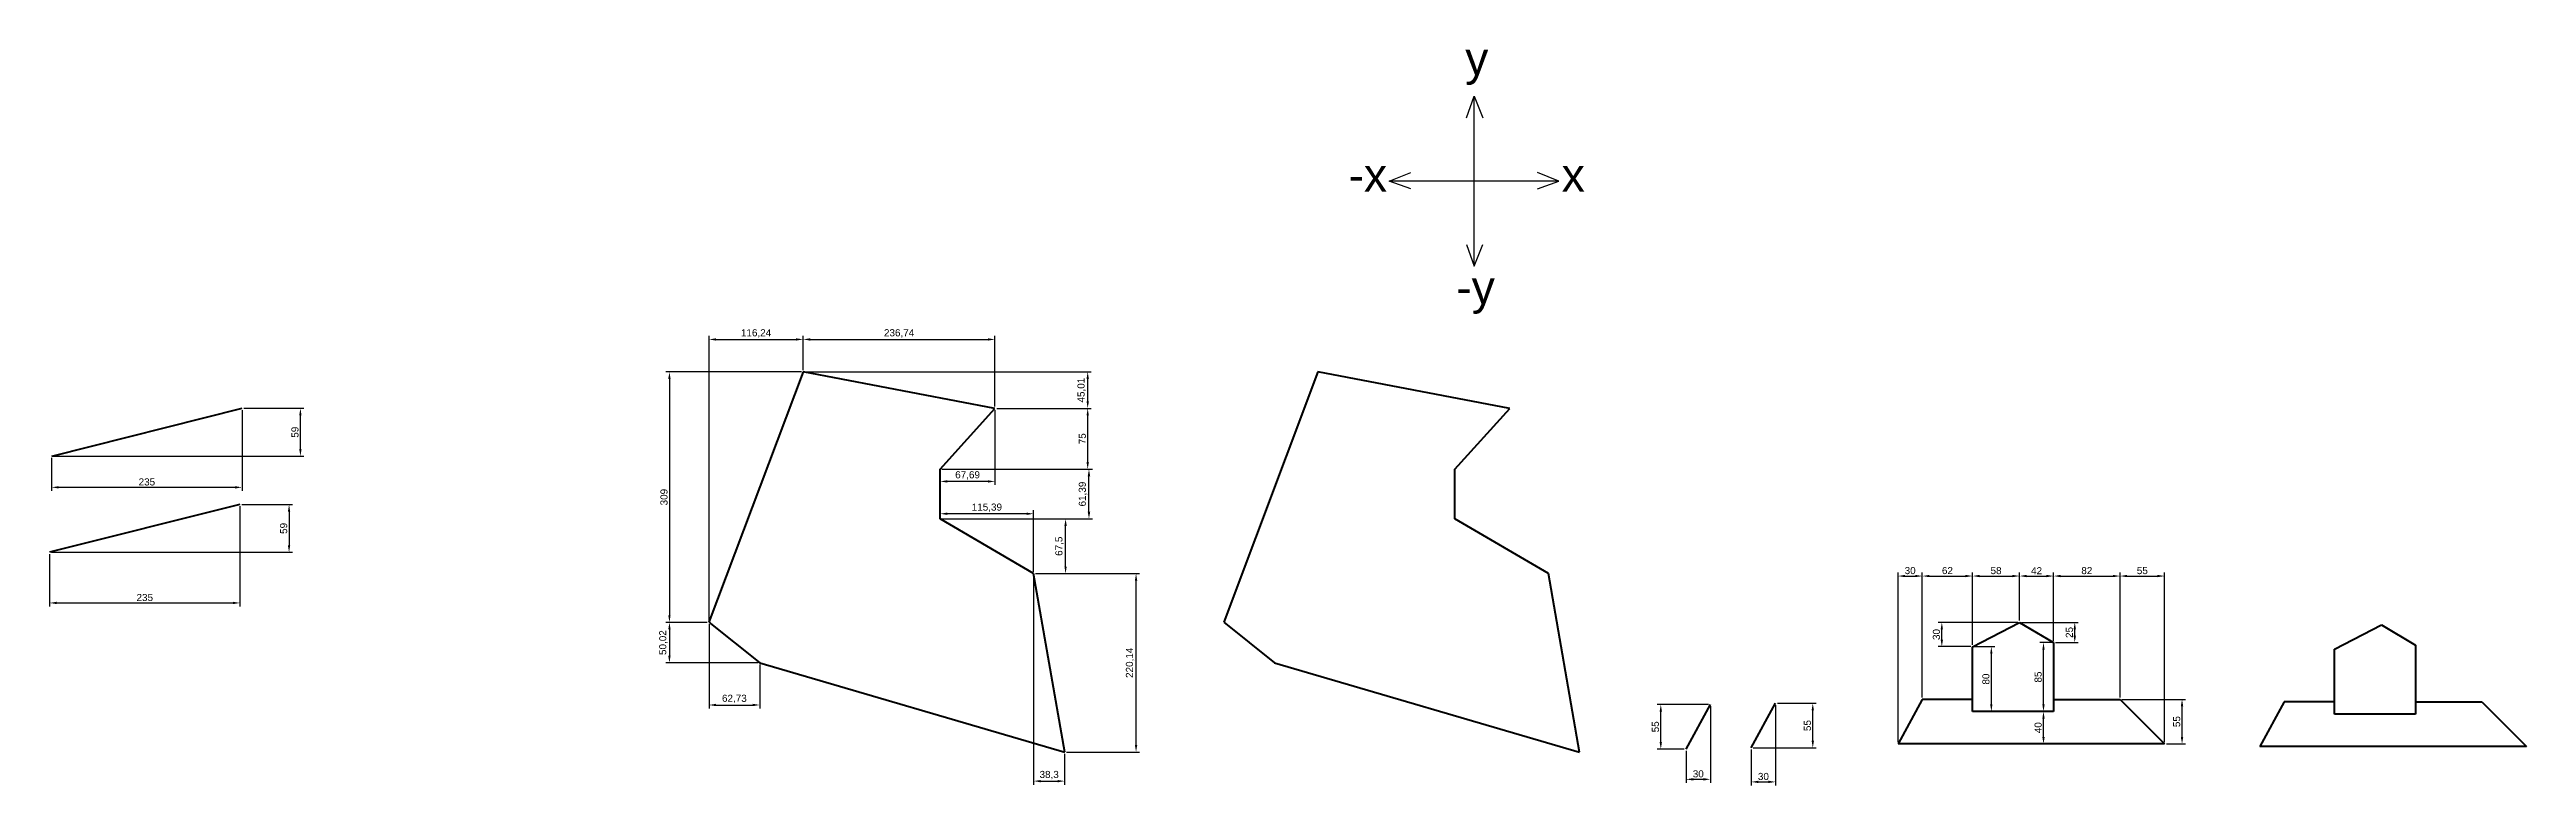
# Model space of a CAD drawing. Header units: centimetres. Extents: x 364 to 3420, y -137 to 771.
import ezdxf

# ---------------------------------------------------------------- set-up
doc = ezdxf.new("R2010")
doc.units = ezdxf.units.CM
doc.layers.add('010-FORT', color=82, linetype='Continuous', lineweight=40)
doc.layers.add('086-Annotations', color=120, linetype='Continuous', lineweight=30)
doc.layers.add('085-Cotation', color=7, linetype='Continuous', lineweight=9, true_color=0xeb1414)
doc.styles.get("Standard").update_dxf_attribs({"font": 'arial.ttf'})
doc.dimstyles.new('ISO-25-SD', dxfattribs={"dimscale": 3.5, "dimtxt": 2.5, "dimasz": 2.5, "dimexe": 1.25, "dimexo": 0.625, "dimtad": 1, "dimtxsty": 'Standard', "dimcen": 2.5, "dimclrt": 7, "dimadec": 0, "dimazin": 0, "dimtfac": 1, "dimtmove": 0, "dimatfit": 3, "dimfxl": 1, "dimarcsym": 0})

# ---------------------------------------------------------------- blocks, each defined once
blk = doc.blocks.new('*D2')
at = {"layer": '085-Cotation', "color": 0, "lineweight": -2, "transparency": 16777216}
for p, q in [((1580.3, 124), (1708.9, 124)), ((1704.5, -87.4), (1704.5, 115.3)), ((1618.6, -96.1), (1708.9, -96.1))]:
    blk.add_line(p, q, dxfattribs=at)
at = {"layer": '085-Cotation', "color": 0, "transparency": 16777216}
for points in [[(1703.1, 115.3), (1706, 115.3), (1704.5, 124)], [(1703.1, -87.4), (1706, -87.4), (1704.5, -96.1)]]:
    blk.add_solid(points, dxfattribs=at)
at = {"layer": 'Defpoints', "color": 0, "transparency": 16777216}
for p in [(1578.1, 124), (1704.5, 124), (1616.4, -96.1)]:
    blk.add_point(p, dxfattribs=at)
at = {"layer": '085-Cotation', "color": 7, "transparency": 16777216, "insert": (1697.1, 14), "char_height": 8.75, "attachment_point": 5, "rotation": 90}
blk.add_mtext('220,14', dxfattribs=at)
blk = doc.blocks.new('*D3')
at = {"layer": '085-Cotation', "color": 0, "lineweight": -2, "transparency": 16777216}
for p, q in [((1464.9, 191.5), (1621.9, 191.5)), ((1617.5, 132.8), (1617.5, 182.8)), ((1580.3, 124), (1621.9, 124))]:
    blk.add_line(p, q, dxfattribs=at)
at = {"layer": '085-Cotation', "color": 0, "transparency": 16777216}
for points in [[(1616.1, 182.8), (1619, 182.8), (1617.5, 191.5)], [(1616.1, 132.8), (1619, 132.8), (1617.5, 124)]]:
    blk.add_solid(points, dxfattribs=at)
at = {"layer": 'Defpoints', "color": 0, "transparency": 16777216}
for p in [(1462.7, 191.5), (1617.5, 191.5), (1578.1, 124)]:
    blk.add_point(p, dxfattribs=at)
at = {"layer": '085-Cotation', "color": 7, "transparency": 16777216, "insert": (1610.1, 157.8), "char_height": 8.75, "attachment_point": 5, "rotation": 90}
blk.add_mtext('67,5', dxfattribs=at)
blk = doc.blocks.new('*D4')
at = {"layer": '085-Cotation', "color": 0, "lineweight": -2, "transparency": 16777216}
for p, q in [((1464.9, 252.9), (1650.8, 252.9)), ((1646.4, 200.3), (1646.4, 244.2)), ((1464.9, 191.5), (1650.8, 191.5))]:
    blk.add_line(p, q, dxfattribs=at)
at = {"layer": '085-Cotation', "color": 0, "transparency": 16777216}
for points in [[(1644.9, 244.2), (1647.9, 244.2), (1646.4, 252.9)], [(1644.9, 200.3), (1647.9, 200.3), (1646.4, 191.5)]]:
    blk.add_solid(points, dxfattribs=at)
at = {"layer": 'Defpoints', "color": 0, "transparency": 16777216}
for p in [(1462.7, 252.9), (1646.4, 252.9), (1462.7, 191.5)]:
    blk.add_point(p, dxfattribs=at)
at = {"layer": '085-Cotation', "color": 7, "transparency": 16777216, "insert": (1639, 222.2), "char_height": 8.75, "attachment_point": 5, "rotation": 90}
blk.add_mtext('61,39', dxfattribs=at)
blk = doc.blocks.new('*D5')
at = {"layer": '085-Cotation', "color": 0, "lineweight": -2, "transparency": 16777216}
for p, q in [((1532.6, 327.9), (1649.2, 327.9)), ((1644.8, 261.7), (1644.8, 319.2)), ((1464.9, 252.9), (1649.2, 252.9))]:
    blk.add_line(p, q, dxfattribs=at)
at = {"layer": '085-Cotation', "color": 0, "transparency": 16777216}
for points in [[(1643.4, 319.2), (1646.3, 319.2), (1644.8, 327.9)], [(1643.4, 261.7), (1646.3, 261.7), (1644.8, 252.9)]]:
    blk.add_solid(points, dxfattribs=at)
at = {"layer": 'Defpoints', "color": 0, "transparency": 16777216}
for p in [(1530.4, 327.9), (1644.8, 327.9), (1462.7, 252.9)]:
    blk.add_point(p, dxfattribs=at)
at = {"layer": '085-Cotation', "color": 7, "transparency": 16777216, "insert": (1638.2, 290.4), "char_height": 8.75, "attachment_point": 5, "rotation": 90}
blk.add_mtext('75', dxfattribs=at)
blk = doc.blocks.new('*D6')
at = {"layer": '085-Cotation', "color": 0, "lineweight": -2, "transparency": 16777216}
for p, q in [((1295.9, 372.9), (1649.2, 372.9)), ((1644.8, 336.7), (1644.8, 364.2)), ((1532.6, 327.9), (1649.2, 327.9))]:
    blk.add_line(p, q, dxfattribs=at)
at = {"layer": '085-Cotation', "color": 0, "transparency": 16777216}
for points in [[(1643.4, 364.2), (1646.3, 364.2), (1644.8, 372.9)], [(1643.4, 336.7), (1646.3, 336.7), (1644.8, 327.9)]]:
    blk.add_solid(points, dxfattribs=at)
at = {"layer": 'Defpoints', "color": 0, "transparency": 16777216}
for p in [(1293.7, 372.9), (1644.8, 372.9), (1530.4, 327.9)]:
    blk.add_point(p, dxfattribs=at)
at = {"layer": '085-Cotation', "color": 7, "transparency": 16777216, "insert": (1637.4, 350.4), "char_height": 8.75, "attachment_point": 5, "rotation": 90}
blk.add_mtext('45,01', dxfattribs=at)
blk = doc.blocks.new('*D7')
at = {"layer": '085-Cotation', "color": 0, "lineweight": -2, "transparency": 16777216}
for p, q in [((1291.5, 372.9), (1124.3, 372.9)), ((1128.7, 364.2), (1128.7, 72.7)), ((1175.3, 63.9), (1124.3, 63.9))]:
    blk.add_line(p, q, dxfattribs=at)
at = {"layer": '085-Cotation', "color": 0, "transparency": 16777216}
for points in [[(1127.2, 364.2), (1130.1, 364.2), (1128.7, 372.9)], [(1127.2, 72.7), (1130.1, 72.7), (1128.7, 63.9)]]:
    blk.add_solid(points, dxfattribs=at)
at = {"layer": 'Defpoints', "color": 0, "transparency": 16777216}
for p in [(1293.7, 372.9), (1128.7, 63.9), (1177.5, 63.9)]:
    blk.add_point(p, dxfattribs=at)
at = {"layer": '085-Cotation', "color": 7, "transparency": 16777216, "insert": (1122, 218.4), "char_height": 8.75, "attachment_point": 5, "rotation": 90}
blk.add_mtext('309', dxfattribs=at)
blk = doc.blocks.new('*D8')
at = {"layer": '085-Cotation', "color": 0, "lineweight": -2, "transparency": 16777216}
for p, q in [((1177.5, 66.1), (1177.5, 417.3)), ((1186.2, 413), (1284.9, 413)), ((1293.7, 375.1), (1293.7, 417.3))]:
    blk.add_line(p, q, dxfattribs=at)
at = {"layer": '085-Cotation', "color": 0, "transparency": 16777216}
for points in [[(1186.2, 414.4), (1186.2, 411.5), (1177.5, 413)], [(1284.9, 414.4), (1284.9, 411.5), (1293.7, 413)]]:
    blk.add_solid(points, dxfattribs=at)
at = {"layer": 'Defpoints', "color": 0, "transparency": 16777216}
for p in [(1293.7, 413), (1293.7, 372.9), (1177.5, 63.9)]:
    blk.add_point(p, dxfattribs=at)
at = {"layer": '085-Cotation', "color": 7, "transparency": 16777216, "insert": (1235.6, 420.4), "char_height": 8.75, "attachment_point": 5}
blk.add_mtext('116,24', dxfattribs=at)
blk = doc.blocks.new('*D9')
at = {"layer": '085-Cotation', "color": 0, "lineweight": -2, "transparency": 16777216}
for p, q in [((1293.7, 375.1), (1293.7, 417.3)), ((1302.4, 413), (1521.7, 413)), ((1530.4, 330.1), (1530.4, 417.3))]:
    blk.add_line(p, q, dxfattribs=at)
at = {"layer": '085-Cotation', "color": 0, "transparency": 16777216}
for points in [[(1302.4, 414.4), (1302.4, 411.5), (1293.7, 413)], [(1521.7, 414.4), (1521.7, 411.5), (1530.4, 413)]]:
    blk.add_solid(points, dxfattribs=at)
at = {"layer": 'Defpoints', "color": 0, "transparency": 16777216}
for p in [(1530.4, 413), (1293.7, 372.9), (1530.4, 327.9)]:
    blk.add_point(p, dxfattribs=at)
at = {"layer": '085-Cotation', "color": 7, "transparency": 16777216, "insert": (1412.1, 420.4), "char_height": 8.75, "attachment_point": 5}
blk.add_mtext('236,74', dxfattribs=at)
blk = doc.blocks.new('*D10')
at = {"layer": '085-Cotation', "color": 0, "lineweight": -2, "transparency": 16777216}
for p, q in [((1530.4, 325.7), (1530.4, 233.4)), ((1462.7, 250.7), (1462.7, 233.4)), ((1521.7, 237.8), (1471.5, 237.8))]:
    blk.add_line(p, q, dxfattribs=at)
at = {"layer": '085-Cotation', "color": 0, "transparency": 16777216}
for points in [[(1471.5, 239.2), (1471.5, 236.3), (1462.7, 237.8)], [(1521.7, 239.2), (1521.7, 236.3), (1530.4, 237.8)]]:
    blk.add_solid(points, dxfattribs=at)
at = {"layer": 'Defpoints', "color": 0, "transparency": 16777216}
for p in [(1530.4, 327.9), (1462.7, 252.9), (1462.7, 237.8)]:
    blk.add_point(p, dxfattribs=at)
at = {"layer": '085-Cotation', "color": 7, "transparency": 16777216, "insert": (1496.6, 245.2), "char_height": 8.75, "attachment_point": 5}
blk.add_mtext('67,69', dxfattribs=at)
blk = doc.blocks.new('*D11')
at = {"layer": '085-Cotation', "color": 0, "lineweight": -2, "transparency": 16777216}
for p, q in [((1462.7, 193.7), (1462.7, 202.3)), ((1569.4, 197.9), (1471.5, 197.9)), ((1578.1, 126.2), (1578.1, 202.3))]:
    blk.add_line(p, q, dxfattribs=at)
at = {"layer": '085-Cotation', "color": 0, "transparency": 16777216}
for points in [[(1471.5, 199.3), (1471.5, 196.4), (1462.7, 197.9)], [(1569.4, 199.3), (1569.4, 196.4), (1578.1, 197.9)]]:
    blk.add_solid(points, dxfattribs=at)
at = {"layer": 'Defpoints', "color": 0, "transparency": 16777216}
for p in [(1462.7, 197.9), (1462.7, 191.5), (1578.1, 124)]:
    blk.add_point(p, dxfattribs=at)
at = {"layer": '085-Cotation', "color": 7, "transparency": 16777216, "insert": (1520.4, 205.3), "char_height": 8.75, "attachment_point": 5}
blk.add_mtext('115,39', dxfattribs=at)
blk = doc.blocks.new('*D12')
at = {"layer": '085-Cotation', "color": 0, "lineweight": -2, "transparency": 16777216}
for p, q in [((1578.1, 121.8), (1578.1, -136.4)), ((1616.4, -98.3), (1616.4, -136.4)), ((1586.9, -132), (1607.7, -132))]:
    blk.add_line(p, q, dxfattribs=at)
at = {"layer": '085-Cotation', "color": 0, "transparency": 16777216}
for points in [[(1586.9, -130.6), (1586.9, -133.5), (1578.1, -132)], [(1607.7, -130.6), (1607.7, -133.5), (1616.4, -132)]]:
    blk.add_solid(points, dxfattribs=at)
at = {"layer": 'Defpoints', "color": 0, "transparency": 16777216}
for p in [(1578.1, 124), (1616.4, -96.1), (1616.4, -132)]:
    blk.add_point(p, dxfattribs=at)
at = {"layer": '085-Cotation', "color": 7, "transparency": 16777216, "insert": (1597.3, -124.6), "char_height": 8.75, "attachment_point": 5}
blk.add_mtext('38,3', dxfattribs=at)
blk = doc.blocks.new('*D13')
at = {"layer": '085-Cotation', "color": 0, "lineweight": -2, "transparency": 16777216}
for p, q in [((2644.8, -83.9), (2644.8, 125.4)), ((2674.8, -28.9), (2674.8, 125.4)), ((2653.5, 121), (2666, 121))]:
    blk.add_line(p, q, dxfattribs=at)
at = {"layer": '085-Cotation', "color": 0, "transparency": 16777216}
for points in [[(2653.5, 122.5), (2653.5, 119.6), (2644.8, 121)], [(2666, 122.5), (2666, 119.6), (2674.8, 121)]]:
    blk.add_solid(points, dxfattribs=at)
at = {"layer": 'Defpoints', "color": 0, "transparency": 16777216}
for p in [(2674.8, 121), (2674.8, -31.1), (2644.8, -86.1)]:
    blk.add_point(p, dxfattribs=at)
at = {"layer": '085-Cotation', "color": 7, "transparency": 16777216, "insert": (2659.8, 127.7), "char_height": 8.75, "attachment_point": 5}
blk.add_mtext('30', dxfattribs=at)
blk = doc.blocks.new('*D14')
at = {"layer": '085-Cotation', "color": 0, "lineweight": -2, "transparency": 16777216}
for p, q in [((2834.6, -46.1), (2820, -46.1)), ((2824.3, -77.4), (2824.3, -54.9)), ((2971.6, -86.1), (2820, -86.1))]:
    blk.add_line(p, q, dxfattribs=at)
at = {"layer": '085-Cotation', "color": 0, "transparency": 16777216}
for points in [[(2822.9, -54.9), (2825.8, -54.9), (2824.3, -46.1)], [(2822.9, -77.4), (2825.8, -77.4), (2824.3, -86.1)]]:
    blk.add_solid(points, dxfattribs=at)
at = {"layer": 'Defpoints', "color": 0, "transparency": 16777216}
for p in [(2824.3, -46.1), (2836.8, -46.1), (2973.8, -86.1)]:
    blk.add_point(p, dxfattribs=at)
at = {"layer": '085-Cotation', "color": 7, "transparency": 16777216, "insert": (2817.7, -66.1), "char_height": 8.75, "attachment_point": 5, "rotation": 90}
blk.add_mtext('40', dxfattribs=at)
blk = doc.blocks.new('*D15')
at = {"layer": '085-Cotation', "color": 0, "lineweight": -2, "transparency": 16777216}
for p, q in [((2921, -31.1), (2999.7, -31.1)), ((2995.3, -77.4), (2995.3, -39.9)), ((2976, -86.1), (2999.7, -86.1))]:
    blk.add_line(p, q, dxfattribs=at)
at = {"layer": '085-Cotation', "color": 0, "transparency": 16777216}
for points in [[(2993.8, -39.9), (2996.8, -39.9), (2995.3, -31.1)], [(2993.8, -77.4), (2996.8, -77.4), (2995.3, -86.1)]]:
    blk.add_solid(points, dxfattribs=at)
at = {"layer": 'Defpoints', "color": 0, "transparency": 16777216}
for p in [(2918.8, -31.1), (2995.3, -31.1), (2973.8, -86.1)]:
    blk.add_point(p, dxfattribs=at)
at = {"layer": '085-Cotation', "color": 7, "transparency": 16777216, "insert": (2988.7, -58.6), "char_height": 8.75, "attachment_point": 5, "rotation": 90}
blk.add_mtext('55', dxfattribs=at)
blk = doc.blocks.new('*D16')
at = {"layer": '085-Cotation', "color": 0, "lineweight": -2, "transparency": 16777216}
for p, q in [((2834.6, 38.9), (2820, 38.9)), ((2824.3, -37.4), (2824.3, 30.1)), ((2834.6, -46.1), (2820, -46.1))]:
    blk.add_line(p, q, dxfattribs=at)
at = {"layer": '085-Cotation', "color": 0, "transparency": 16777216}
for points in [[(2822.9, 30.1), (2825.8, 30.1), (2824.3, 38.9)], [(2822.9, -37.4), (2825.8, -37.4), (2824.3, -46.1)]]:
    blk.add_solid(points, dxfattribs=at)
at = {"layer": 'Defpoints', "color": 0, "transparency": 16777216}
for p in [(2824.3, 38.9), (2836.8, 38.9), (2836.8, -46.1)]:
    blk.add_point(p, dxfattribs=at)
at = {"layer": '085-Cotation', "color": 7, "transparency": 16777216, "insert": (2817.7, -3.6), "char_height": 8.75, "attachment_point": 5, "rotation": 90}
blk.add_mtext('85', dxfattribs=at)
blk = doc.blocks.new('*D17')
at = {"layer": '085-Cotation', "color": 0, "lineweight": -2, "transparency": 16777216}
for p, q in [((2797, 63.9), (2867.3, 63.9)), ((2839, 38.9), (2867.3, 38.9)), ((2862.9, 47.6), (2862.9, 55.1))]:
    blk.add_line(p, q, dxfattribs=at)
at = {"layer": '085-Cotation', "color": 0, "transparency": 16777216}
for points in [[(2861.5, 55.1), (2864.4, 55.1), (2862.9, 63.9)], [(2861.5, 47.6), (2864.4, 47.6), (2862.9, 38.9)]]:
    blk.add_solid(points, dxfattribs=at)
at = {"layer": 'Defpoints', "color": 0, "transparency": 16777216}
for p in [(2794.8, 63.9), (2862.9, 63.9), (2836.8, 38.9)]:
    blk.add_point(p, dxfattribs=at)
at = {"layer": '085-Cotation', "color": 7, "transparency": 16777216, "insert": (2856.3, 51.4), "char_height": 8.75, "attachment_point": 5, "rotation": 90}
blk.add_mtext('25', dxfattribs=at)
blk = doc.blocks.new('*D18')
at = {"layer": '085-Cotation', "color": 0, "lineweight": -2, "transparency": 16777216}
for p, q in [((2674.8, -28.9), (2674.8, 125.4)), ((2736.8, 36.1), (2736.8, 125.4)), ((2683.5, 121), (2728, 121))]:
    blk.add_line(p, q, dxfattribs=at)
at = {"layer": '085-Cotation', "color": 0, "transparency": 16777216}
for points in [[(2683.5, 122.5), (2683.5, 119.6), (2674.8, 121)], [(2728, 122.5), (2728, 119.6), (2736.8, 121)]]:
    blk.add_solid(points, dxfattribs=at)
at = {"layer": 'Defpoints', "color": 0, "transparency": 16777216}
for p in [(2736.8, 121), (2736.8, 33.9), (2674.8, -31.1)]:
    blk.add_point(p, dxfattribs=at)
at = {"layer": '085-Cotation', "color": 7, "transparency": 16777216, "insert": (2705.8, 127.7), "char_height": 8.75, "attachment_point": 5}
blk.add_mtext('62', dxfattribs=at)
blk = doc.blocks.new('*D19')
at = {"layer": '085-Cotation', "color": 0, "lineweight": -2, "transparency": 16777216}
for p, q in [((2736.8, 36.1), (2736.8, 125.4)), ((2794.8, 66.1), (2794.8, 125.4)), ((2745.5, 121), (2786, 121))]:
    blk.add_line(p, q, dxfattribs=at)
at = {"layer": '085-Cotation', "color": 0, "transparency": 16777216}
for points in [[(2745.5, 122.5), (2745.5, 119.6), (2736.8, 121)], [(2786, 122.5), (2786, 119.6), (2794.8, 121)]]:
    blk.add_solid(points, dxfattribs=at)
at = {"layer": 'Defpoints', "color": 0, "transparency": 16777216}
for p in [(2794.8, 121), (2794.8, 63.9), (2736.8, 33.9)]:
    blk.add_point(p, dxfattribs=at)
at = {"layer": '085-Cotation', "color": 7, "transparency": 16777216, "insert": (2765.8, 127.7), "char_height": 8.75, "attachment_point": 5}
blk.add_mtext('58', dxfattribs=at)
blk = doc.blocks.new('*D20')
at = {"layer": '085-Cotation', "color": 0, "lineweight": -2, "transparency": 16777216}
for p, q in [((2794.8, 66.1), (2794.8, 125.4)), ((2836.8, 41.1), (2836.8, 125.4)), ((2803.5, 121), (2828, 121))]:
    blk.add_line(p, q, dxfattribs=at)
at = {"layer": '085-Cotation', "color": 0, "transparency": 16777216}
for points in [[(2803.5, 122.5), (2803.5, 119.6), (2794.8, 121)], [(2828, 122.5), (2828, 119.6), (2836.8, 121)]]:
    blk.add_solid(points, dxfattribs=at)
at = {"layer": 'Defpoints', "color": 0, "transparency": 16777216}
for p in [(2836.8, 121), (2794.8, 63.9), (2836.8, 38.9)]:
    blk.add_point(p, dxfattribs=at)
at = {"layer": '085-Cotation', "color": 7, "transparency": 16777216, "insert": (2815.8, 127.6), "char_height": 8.75, "attachment_point": 5}
blk.add_mtext('42', dxfattribs=at)
blk = doc.blocks.new('*D21')
at = {"layer": '085-Cotation', "color": 0, "lineweight": -2, "transparency": 16777216}
for p, q in [((2836.8, 41.1), (2836.8, 125.4)), ((2918.8, -28.9), (2918.8, 125.4)), ((2845.5, 121), (2910, 121))]:
    blk.add_line(p, q, dxfattribs=at)
at = {"layer": '085-Cotation', "color": 0, "transparency": 16777216}
for points in [[(2845.5, 122.5), (2845.5, 119.6), (2836.8, 121)], [(2910, 122.5), (2910, 119.6), (2918.8, 121)]]:
    blk.add_solid(points, dxfattribs=at)
at = {"layer": 'Defpoints', "color": 0, "transparency": 16777216}
for p in [(2918.8, 121), (2836.8, 38.9), (2918.8, -31.1)]:
    blk.add_point(p, dxfattribs=at)
at = {"layer": '085-Cotation', "color": 7, "transparency": 16777216, "insert": (2877.8, 127.7), "char_height": 8.75, "attachment_point": 5}
blk.add_mtext('82', dxfattribs=at)
blk = doc.blocks.new('*D22')
at = {"layer": '085-Cotation', "color": 0, "lineweight": -2, "transparency": 16777216}
for p, q in [((2918.8, -28.9), (2918.8, 125.4)), ((2973.8, -83.9), (2973.8, 125.4)), ((2927.5, 121), (2965, 121))]:
    blk.add_line(p, q, dxfattribs=at)
at = {"layer": '085-Cotation', "color": 0, "transparency": 16777216}
for points in [[(2927.5, 122.5), (2927.5, 119.6), (2918.8, 121)], [(2965, 122.5), (2965, 119.6), (2973.8, 121)]]:
    blk.add_solid(points, dxfattribs=at)
at = {"layer": 'Defpoints', "color": 0, "transparency": 16777216}
for p in [(2973.8, 121), (2918.8, -31.1), (2973.8, -86.1)]:
    blk.add_point(p, dxfattribs=at)
at = {"layer": '085-Cotation', "color": 7, "transparency": 16777216, "insert": (2946.3, 127.7), "char_height": 8.75, "attachment_point": 5}
blk.add_mtext('55', dxfattribs=at)
blk = doc.blocks.new('*D23')
at = {"layer": '085-Cotation', "color": 0, "lineweight": -2, "transparency": 16777216}
for p, q in [((2792.6, 63.9), (2694.5, 63.9)), ((2734.6, 33.9), (2694.5, 33.9)), ((2698.9, 42.6), (2698.9, 55.1))]:
    blk.add_line(p, q, dxfattribs=at)
at = {"layer": '085-Cotation', "color": 0, "transparency": 16777216}
for points in [[(2697.4, 55.1), (2700.3, 55.1), (2698.9, 63.9)], [(2697.4, 42.6), (2700.3, 42.6), (2698.9, 33.9)]]:
    blk.add_solid(points, dxfattribs=at)
at = {"layer": 'Defpoints', "color": 0, "transparency": 16777216}
for p in [(2698.9, 63.9), (2794.8, 63.9), (2736.8, 33.9)]:
    blk.add_point(p, dxfattribs=at)
at = {"layer": '085-Cotation', "color": 7, "transparency": 16777216, "insert": (2692.2, 48.9), "char_height": 8.75, "attachment_point": 5, "rotation": 90}
blk.add_mtext('30', dxfattribs=at)
blk = doc.blocks.new('*D24')
at = {"layer": '085-Cotation', "color": 0, "lineweight": -2, "transparency": 16777216}
for p, q in [((2739, 33.9), (2764.4, 33.9)), ((2760, -37.4), (2760, 25.1)), ((2739, -46.1), (2764.4, -46.1))]:
    blk.add_line(p, q, dxfattribs=at)
at = {"layer": '085-Cotation', "color": 0, "transparency": 16777216}
for points in [[(2758.5, 25.1), (2761.4, 25.1), (2760, 33.9)], [(2758.5, -37.4), (2761.4, -37.4), (2760, -46.1)]]:
    blk.add_solid(points, dxfattribs=at)
at = {"layer": 'Defpoints', "color": 0, "transparency": 16777216}
for p in [(2736.8, 33.9), (2760, 33.9), (2736.8, -46.1)]:
    blk.add_point(p, dxfattribs=at)
at = {"layer": '085-Cotation', "color": 7, "transparency": 16777216, "insert": (2753.3, -6.1), "char_height": 8.75, "attachment_point": 5, "rotation": 90}
blk.add_mtext('80', dxfattribs=at)
blk = doc.blocks.new('*D25')
at = {"layer": '085-Cotation', "color": 0, "lineweight": -2, "transparency": 16777216}
for p, q in [((1175.3, 63.9), (1124.3, 63.9)), ((1128.7, 55.2), (1128.7, 22.7)), ((1238, 13.9), (1124.3, 13.9))]:
    blk.add_line(p, q, dxfattribs=at)
at = {"layer": '085-Cotation', "color": 0, "transparency": 16777216}
for points in [[(1127.2, 55.2), (1130.1, 55.2), (1128.7, 63.9)], [(1127.2, 22.7), (1130.1, 22.7), (1128.7, 13.9)]]:
    blk.add_solid(points, dxfattribs=at)
at = {"layer": 'Defpoints', "color": 0, "transparency": 16777216}
for p in [(1177.5, 63.9), (1128.7, 13.9), (1240.2, 13.9)]:
    blk.add_point(p, dxfattribs=at)
at = {"layer": '085-Cotation', "color": 7, "transparency": 16777216, "insert": (1121.2, 38.9), "char_height": 8.75, "attachment_point": 5, "rotation": 90}
blk.add_mtext('50,02', dxfattribs=at)
blk = doc.blocks.new('*D26')
at = {"layer": '085-Cotation', "color": 0, "lineweight": -2, "transparency": 16777216}
for p, q in [((1177.5, 61.7), (1177.5, -42.4)), ((1240.2, 11.7), (1240.2, -42.4)), ((1186.2, -38.1), (1231.4, -38.1))]:
    blk.add_line(p, q, dxfattribs=at)
at = {"layer": '085-Cotation', "color": 0, "transparency": 16777216}
for points in [[(1186.2, -36.6), (1186.2, -39.5), (1177.5, -38.1)], [(1231.4, -36.6), (1231.4, -39.5), (1240.2, -38.1)]]:
    blk.add_solid(points, dxfattribs=at)
at = {"layer": 'Defpoints', "color": 0, "transparency": 16777216}
for p in [(1177.5, 63.9), (1240.2, 13.9), (1240.2, -38.1)]:
    blk.add_point(p, dxfattribs=at)
at = {"layer": '085-Cotation', "color": 7, "transparency": 16777216, "insert": (1208.8, -30.6), "char_height": 8.75, "attachment_point": 5}
blk.add_mtext('62,73', dxfattribs=at)
blk = doc.blocks.new('*D28')
at = {"layer": '085-Cotation', "color": 0, "lineweight": -2, "transparency": 16777216}
for p, q in [((598.7, 207.1), (598.7, 83.5)), ((363.7, 148.1), (363.7, 83.5)), ((372.4, 87.8), (589.9, 87.8))]:
    blk.add_line(p, q, dxfattribs=at)
at = {"layer": '085-Cotation', "color": 0, "transparency": 16777216}
for points in [[(372.4, 89.3), (372.4, 86.4), (363.7, 87.8)], [(589.9, 89.3), (589.9, 86.4), (598.7, 87.8)]]:
    blk.add_solid(points, dxfattribs=at)
at = {"layer": 'Defpoints', "color": 0, "transparency": 16777216}
for p in [(598.7, 209.3), (363.7, 150.3), (598.7, 87.8)]:
    blk.add_point(p, dxfattribs=at)
at = {"layer": '085-Cotation', "color": 7, "transparency": 16777216, "insert": (481.2, 94.5), "char_height": 8.75, "attachment_point": 5}
blk.add_mtext('235', dxfattribs=at)
blk = doc.blocks.new('*D29')
at = {"layer": '085-Cotation', "color": 0, "lineweight": -2, "transparency": 16777216}
for p, q in [((600.9, 209.3), (663.6, 209.3)), ((659.3, 200.5), (659.3, 159)), ((365.9, 150.3), (663.6, 150.3))]:
    blk.add_line(p, q, dxfattribs=at)
at = {"layer": '085-Cotation', "color": 0, "transparency": 16777216}
for points in [[(657.8, 200.5), (660.7, 200.5), (659.3, 209.3)], [(657.8, 159), (660.7, 159), (659.3, 150.3)]]:
    blk.add_solid(points, dxfattribs=at)
at = {"layer": 'Defpoints', "color": 0, "transparency": 16777216}
for p in [(598.7, 209.3), (363.7, 150.3), (659.3, 150.3)]:
    blk.add_point(p, dxfattribs=at)
at = {"layer": '085-Cotation', "color": 7, "transparency": 16777216, "insert": (652.6, 179.8), "char_height": 8.75, "attachment_point": 5, "rotation": 90}
blk.add_mtext('59', dxfattribs=at)
blk = doc.blocks.new('*D30')
at = {"layer": '085-Cotation', "color": 0, "lineweight": -2, "transparency": 16777216}
for p, q in [((601.3, 325.9), (601.3, 226.1)), ((366.3, 266.9), (366.3, 226.1)), ((375.1, 230.5), (592.6, 230.5))]:
    blk.add_line(p, q, dxfattribs=at)
at = {"layer": '085-Cotation', "color": 0, "transparency": 16777216}
for points in [[(375.1, 231.9), (375.1, 229), (366.3, 230.5)], [(592.6, 231.9), (592.6, 229), (601.3, 230.5)]]:
    blk.add_solid(points, dxfattribs=at)
at = {"layer": 'Defpoints', "color": 0, "transparency": 16777216}
for p in [(601.3, 328), (366.3, 269), (601.3, 230.5)]:
    blk.add_point(p, dxfattribs=at)
at = {"layer": '085-Cotation', "color": 7, "transparency": 16777216, "insert": (483.8, 237.1), "char_height": 8.75, "attachment_point": 5}
blk.add_mtext('235', dxfattribs=at)
blk = doc.blocks.new('*D31')
at = {"layer": '085-Cotation', "color": 0, "lineweight": -2, "transparency": 16777216}
for p, q in [((603.5, 328), (677.6, 328)), ((673.3, 277.8), (673.3, 319.3)), ((368.5, 269), (677.6, 269))]:
    blk.add_line(p, q, dxfattribs=at)
at = {"layer": '085-Cotation', "color": 0, "transparency": 16777216}
for points in [[(671.8, 319.3), (674.7, 319.3), (673.3, 328)], [(671.8, 277.8), (674.7, 277.8), (673.3, 269)]]:
    blk.add_solid(points, dxfattribs=at)
at = {"layer": 'Defpoints', "color": 0, "transparency": 16777216}
for p in [(601.3, 328), (673.3, 328), (366.3, 269)]:
    blk.add_point(p, dxfattribs=at)
at = {"layer": '085-Cotation', "color": 7, "transparency": 16777216, "insert": (666.6, 298.5), "char_height": 8.75, "attachment_point": 5, "rotation": 90}
blk.add_mtext('59', dxfattribs=at)
blk = doc.blocks.new('*D32')
at = {"layer": '085-Cotation', "color": 0, "lineweight": -2, "transparency": 16777216}
for p, q in [((2413.3, -39.7), (2413.3, -134.2)), ((2383.3, -94.7), (2383.3, -134.2)), ((2392.1, -129.8), (2404.6, -129.8))]:
    blk.add_line(p, q, dxfattribs=at)
at = {"layer": '085-Cotation', "color": 0, "transparency": 16777216}
for points in [[(2392.1, -128.3), (2392.1, -131.3), (2383.3, -129.8)], [(2404.6, -128.3), (2404.6, -131.3), (2413.3, -129.8)]]:
    blk.add_solid(points, dxfattribs=at)
at = {"layer": 'Defpoints', "color": 0, "transparency": 16777216}
for p in [(2413.3, -37.5), (2383.3, -92.5), (2413.3, -129.8)]:
    blk.add_point(p, dxfattribs=at)
at = {"layer": '085-Cotation', "color": 7, "transparency": 16777216, "insert": (2398.3, -123.1), "char_height": 8.75, "attachment_point": 5}
blk.add_mtext('30', dxfattribs=at)
blk = doc.blocks.new('*D33')
at = {"layer": '085-Cotation', "color": 0, "lineweight": -2, "transparency": 16777216}
for p, q in [((2411.1, -37.5), (2347.7, -37.5)), ((2352.1, -83.7), (2352.1, -46.2)), ((2381.1, -92.5), (2347.7, -92.5))]:
    blk.add_line(p, q, dxfattribs=at)
at = {"layer": '085-Cotation', "color": 0, "transparency": 16777216}
for points in [[(2350.6, -46.2), (2353.5, -46.2), (2352.1, -37.5)], [(2350.6, -83.7), (2353.5, -83.7), (2352.1, -92.5)]]:
    blk.add_solid(points, dxfattribs=at)
at = {"layer": 'Defpoints', "color": 0, "transparency": 16777216}
for p in [(2352.1, -37.5), (2413.3, -37.5), (2383.3, -92.5)]:
    blk.add_point(p, dxfattribs=at)
at = {"layer": '085-Cotation', "color": 7, "transparency": 16777216, "insert": (2345.4, -65), "char_height": 8.75, "attachment_point": 5, "rotation": 90}
blk.add_mtext('55', dxfattribs=at)
blk = doc.blocks.new('*D34')
at = {"layer": '085-Cotation', "color": 0, "lineweight": -2, "transparency": 16777216}
for p, q in [((2493.7, -38.2), (2493.7, -137.4)), ((2463.7, -93.2), (2463.7, -137.4)), ((2472.4, -133), (2484.9, -133))]:
    blk.add_line(p, q, dxfattribs=at)
at = {"layer": '085-Cotation', "color": 0, "transparency": 16777216}
for points in [[(2472.4, -131.5), (2472.4, -134.4), (2463.7, -133)], [(2484.9, -131.5), (2484.9, -134.4), (2493.7, -133)]]:
    blk.add_solid(points, dxfattribs=at)
at = {"layer": 'Defpoints', "color": 0, "transparency": 16777216}
for p in [(2493.7, -36), (2463.7, -91), (2493.7, -133)]:
    blk.add_point(p, dxfattribs=at)
at = {"layer": '085-Cotation', "color": 7, "transparency": 16777216, "insert": (2478.7, -126.3), "char_height": 8.75, "attachment_point": 5}
blk.add_mtext('30', dxfattribs=at)
blk = doc.blocks.new('*D35')
at = {"layer": '085-Cotation', "color": 0, "lineweight": -2, "transparency": 16777216}
for p, q in [((2495.9, -36), (2544, -36)), ((2539.6, -82.2), (2539.6, -44.7)), ((2465.9, -91), (2544, -91))]:
    blk.add_line(p, q, dxfattribs=at)
at = {"layer": '085-Cotation', "color": 0, "transparency": 16777216}
for points in [[(2538.2, -44.7), (2541.1, -44.7), (2539.6, -36)], [(2538.2, -82.2), (2541.1, -82.2), (2539.6, -91)]]:
    blk.add_solid(points, dxfattribs=at)
at = {"layer": 'Defpoints', "color": 0, "transparency": 16777216}
for p in [(2493.7, -36), (2539.6, -36), (2463.7, -91)]:
    blk.add_point(p, dxfattribs=at)
at = {"layer": '085-Cotation', "color": 7, "transparency": 16777216, "insert": (2533, -63.5), "char_height": 8.75, "attachment_point": 5, "rotation": 90}
blk.add_mtext('55', dxfattribs=at)

msp = doc.modelspace()

# ---------------------------------------------------------------- linework, layer by layer
at = {"layer": '010-FORT'}
for p, q in [((1293.693, 372.924), (1177.453, 63.927)), ((1530.433, 327.914), (1293.693, 372.924)), ((1928.911, 372.924), (1812.671, 63.924)), ((2165.651, 327.914), (1928.911, 372.924)), ((366.332, 269.048), (601.332, 328.048)), ((1462.743, 252.914), (1530.433, 327.914)), ((2097.961, 252.914), (2165.651, 327.914)), ((1462.743, 191.524), (1462.743, 252.914)), ((2097.961, 191.524), (2097.961, 252.914)), ((598.682, 209.28), (363.682, 150.28)), ((1578.133, 124.024), (1462.743, 191.524)), ((2213.351, 124.024), (2097.961, 191.524)), ((1616.433, -96.116), (1578.133, 124.024)), ((2251.651, -96.116), (2213.351, 124.024)), ((1177.453, 63.927), (1240.183, 13.907)), ((1812.671, 63.924), (1875.401, 13.904)), ((2736.789, 33.884), (2794.789, 63.884)), ((2794.789, 63.884), (2836.789, 38.884)), ((2736.789, -46.116), (2736.789, 33.884)), ((2836.789, 38.884), (2836.789, -46.116)), ((3183.344, 30.793), (3241.344, 60.793)), ((3183.344, -49.207), (3183.344, 30.793)), ((3241.344, 60.793), (3283.344, 35.793)), ((3283.344, 35.793), (3283.344, -49.207)), ((1240.183, 13.907), (1616.433, -96.116)), ((1875.401, 13.904), (2251.651, -96.116)), ((2383.31, -92.469), (2413.31, -37.469)), ((2463.676, -90.981), (2493.676, -35.981)), ((2674.789, -31.116), (2644.789, -86.116)), ((2736.789, -31.116), (2674.789, -31.116)), ((2836.789, -46.116), (2736.789, -46.116)), ((2836.789, -31.116), (2918.789, -31.116)), ((2918.789, -31.116), (2973.789, -86.116)), ((3121.344, -34.207), (3091.344, -89.207)), ((3183.344, -34.207), (3121.344, -34.207)), ((3283.344, -49.207), (3183.344, -49.207)), ((3283.344, -34.207), (3365.344, -34.207)), ((3365.344, -34.207), (3420.344, -89.207)), ((2973.789, -86.116), (2644.789, -86.116)), ((3420.344, -89.207), (3091.344, -89.207))]:
    msp.add_line(p, q, dxfattribs=at)
at = {"layer": '086-Annotations'}
for p, q in [((2121.681, 503.498), (2121.681, 712.987)), ((2226.425, 608.243), (2016.937, 608.243))]:
    msp.add_line(p, q, dxfattribs=at)
for points in [[(2112.161, 686.349), (2121.681, 712.987), (2132.404, 686.349)], [(2043.575, 598.723), (2016.937, 608.243), (2043.575, 618.966)], [(2199.787, 598.723), (2226.425, 608.243), (2199.787, 618.966)], [(2112.161, 530.137), (2121.681, 503.498), (2132.404, 530.137)]]:
    msp.add_lwpolyline(points, dxfattribs=at)

# ---------------------------------------------------------------- texts
for s, height, p in [('y', 40.876, (2110.71, 739.264)), ('-x', 40.8758, (1966.687, 595.373)), ('x', 40.876, (2229.788, 595.373)), ('-y', 40.8758, (2099.685, 456.783))]:
    msp.add_text(s, height=height, dxfattribs=at).set_placement(p)

# ---------------------------------------------------------------- dimensions: what is measured, and where the dimension line sits
at = {"layer": '085-Cotation'}
for base, p1, p2, picture, middle in [((1293.693, 412.952), (1177.453, 63.927), (1293.693, 372.924), '*D8', (1235.573, 420.398)), ((601.332, 230.455), (366.332, 269.048), (601.332, 328.048), '*D30', (483.832, 237.113)), ((1462.743, 237.788), (1530.433, 327.914), (1462.743, 252.914), '*D10', (1496.588, 245.234)), ((598.682, 87.832), (363.682, 150.28), (598.682, 209.28), '*D28', (481.182, 94.49)), ((1462.743, 197.887), (1578.133, 124.024), (1462.743, 191.524), '*D11', (1520.438, 205.333)), ((1616.433, -132.017), (1578.133, 124.024), (1616.433, -96.116), '*D12', (1597.283, -124.571)), ((2674.789, 121.03), (2644.789, -86.116), (2674.789, -31.116), '*D13', (2659.789, 127.688)), ((1240.183, -38.07), (1177.453, 63.927), (1240.183, 13.907), '*D26', (1208.818, -30.624)), ((2413.31, -129.804), (2383.31, -92.469), (2413.31, -37.469), '*D32', (2398.31, -123.146)), ((2493.676, -132.985), (2463.676, -90.981), (2493.676, -35.981), '*D34', (2478.676, -126.327))]:
    dim = msp.add_linear_dim(base=base, p1=p1, p2=p2, dimstyle='ISO-25-SD', dxfattribs=at)
    dim.commit()
    dim.dimension.update_dxf_attribs({"geometry": picture, "text_midpoint": middle})
for base, p1, p2, picture, middle in [((1530.433, 412.952), (1293.693, 372.924), (1530.433, 327.914), '*D9', (1412.063, 420.398)), ((2736.789, 121.03), (2674.789, -31.116), (2736.789, 33.884), '*D18', (2705.789, 127.685)), ((2794.789, 121.03), (2736.789, 33.884), (2794.789, 63.884), '*D19', (2765.789, 127.685)), ((2836.789, 121.03), (2794.789, 63.884), (2836.789, 38.884), '*D20', (2815.789, 127.611)), ((2918.789, 121.03), (2836.789, 38.884), (2918.789, -31.116), '*D21', (2877.789, 127.685)), ((2973.789, 121.03), (2918.789, -31.116), (2973.789, -86.116), '*D22', (2946.289, 127.668))]:
    dim = msp.add_linear_dim(base=base, p1=p1, p2=p2, dimstyle='ISO-25-SD', override={"dimtmove": 1}, dxfattribs=at)
    dim.commit()
    dim.dimension.update_dxf_attribs({"geometry": picture, "text_midpoint": middle})
for base, p1, p2, picture, middle in [((1128.68, 63.927), (1293.693, 372.924), (1177.453, 63.927), '*D7', (1122.022, 218.426)), ((673.257, 328.048), (366.332, 269.048), (601.332, 328.048), '*D31', (666.602, 298.548)), ((659.26, 150.28), (598.682, 209.28), (363.682, 150.28), '*D29', (652.605, 179.78)), ((2698.864, 63.884), (2736.789, 33.884), (2794.789, 63.884), '*D23', (2692.206, 48.884)), ((2759.989, 33.884), (2736.789, -46.116), (2736.789, 33.884), '*D24', (2753.334, -6.116)), ((2352.07, -37.469), (2383.31, -92.469), (2413.31, -37.469), '*D33', (2345.433, -64.969)), ((2539.623, -35.981), (2463.676, -90.981), (2493.676, -35.981), '*D35', (2532.986, -63.481)), ((2824.342, -46.116), (2973.789, -86.116), (2836.789, -46.116), '*D14', (2817.687, -66.116)), ((2995.308, -31.116), (2973.789, -86.116), (2918.789, -31.116), '*D15', (2988.671, -58.616))]:
    dim = msp.add_linear_dim(base=base, p1=p1, p2=p2, angle=90, dimstyle='ISO-25-SD', dxfattribs=at)
    dim.commit()
    dim.dimension.update_dxf_attribs({"geometry": picture, "text_midpoint": middle})
for base, p1, p2, picture, middle in [((1644.842, 372.924), (1530.433, 327.914), (1293.693, 372.924), '*D6', (1637.396, 350.419)), ((1644.842, 327.914), (1462.743, 252.914), (1530.433, 327.914), '*D5', (1638.205, 290.414)), ((1646.397, 252.914), (1462.743, 191.524), (1462.743, 252.914), '*D4', (1638.951, 222.219)), ((1617.542, 191.524), (1578.133, 124.024), (1462.743, 191.524), '*D3', (1610.096, 157.774)), ((1704.542, 124.024), (1616.433, -96.116), (1578.133, 124.024), '*D2', (1697.096, 13.954)), ((1128.68, 13.907), (1177.453, 63.927), (1240.183, 13.907), '*D25', (1121.234, 38.917)), ((2862.91, 63.884), (2836.789, 38.884), (2794.789, 63.884), '*D17', (2856.255, 51.384)), ((2824.342, 38.884), (2836.789, -46.116), (2836.789, 38.884), '*D16', (2817.687, -3.616))]:
    dim = msp.add_linear_dim(base=base, p1=p1, p2=p2, angle=90, dimstyle='ISO-25-SD', override={"dimtmove": 1}, dxfattribs=at)
    dim.commit()
    dim.dimension.update_dxf_attribs({"geometry": picture, "text_midpoint": middle})

doc.saveas('drawing.dxf')
